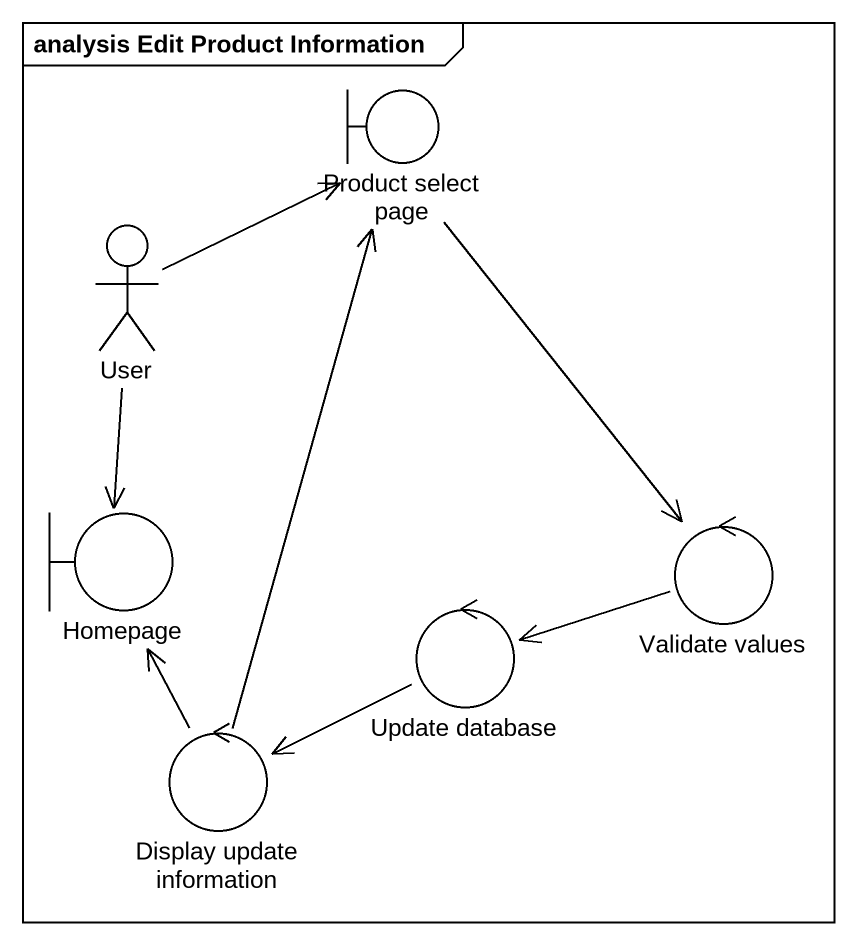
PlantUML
@startuml
mainframe analysis Edit Product Information
boundary "Product select page" as Product_select_page
actor User
boundary Homepage
control "Validate values" as Validate_values
control "Update database" as Update_database
control "Display update information" as Display_update_information
Product_select_page --> Validate_values
User -up-> Product_select_page
User --> Homepage
Validate_values -left-> Update_database
Update_database -left-> Display_update_information
Display_update_information -up-> Product_select_page
Display_update_information -up-> Homepage
@enduml
